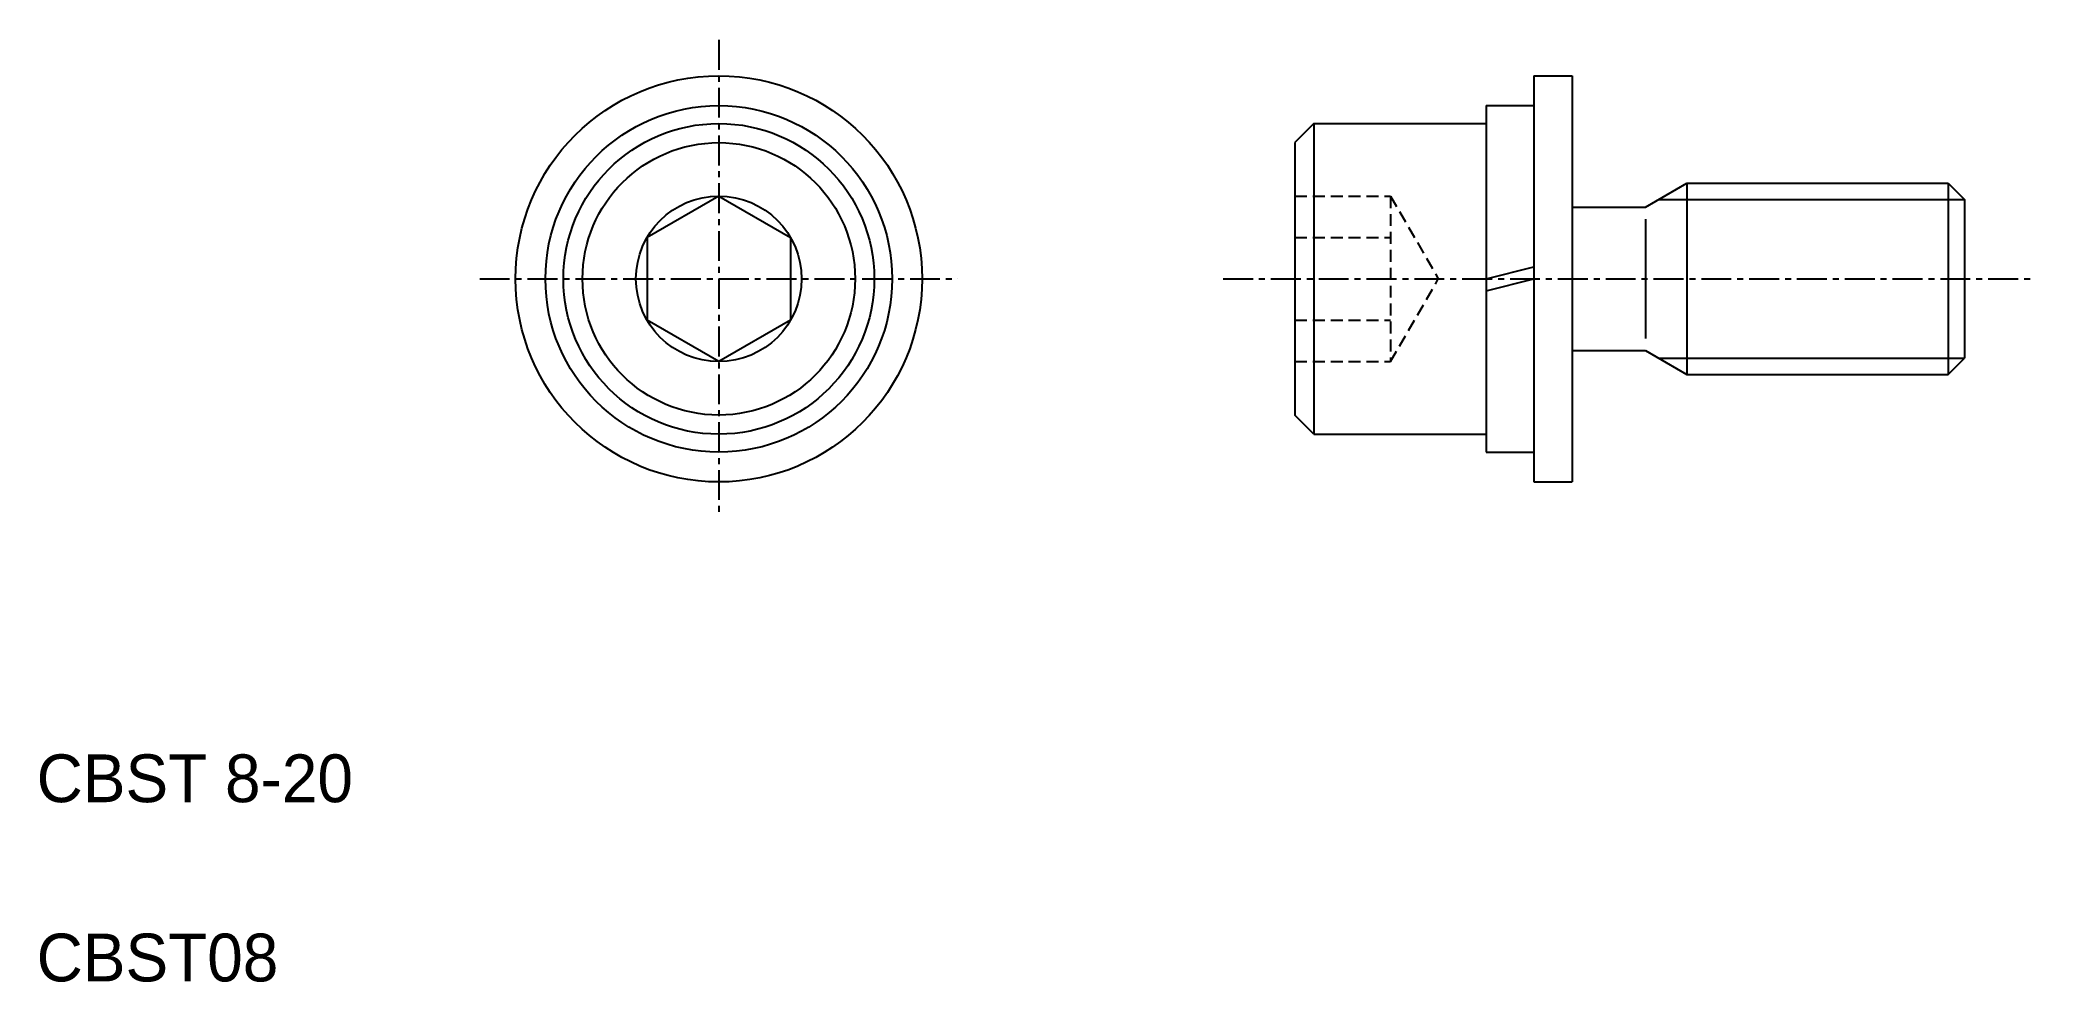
# Model space of a CAD drawing. Extents: x 5.1 to 88.6, y 5 to 44.4.
import ezdxf

# ---------------------------------------------------------------- set-up
doc = ezdxf.new("R2010")
doc.units = 0
doc.linetypes.add('CENTER', pattern=[2, 1.25, -0.25, 0.25, -0.25])
doc.linetypes.add('DASHED', pattern=[0.75, 0.5, -0.25])
doc.layers.get('0').update_dxf_attribs({"linetype": 'CONTINUOUS'})
doc.layers.add('CENTER', color=1, linetype='CENTER')

msp = doc.modelspace()

# ---------------------------------------------------------------- linework, layer by layer
at = {"color": 7, "linetype": 'CONTINUOUS'}
for p, q in [((67.621, 42.899), (67.621, 25.899)), ((67.621, 42.899), (69.221, 42.899)), ((69.221, 42.899), (69.221, 25.899)), ((65.621, 41.649), (65.621, 27.149)), ((65.621, 41.649), (67.621, 41.649)), ((58.421, 40.899), (57.621, 40.099)), ((57.621, 40.099), (57.621, 28.699)), ((58.421, 40.899), (58.421, 27.899)), ((58.421, 40.899), (65.621, 40.899)), ((33.529, 37.863), (30.529, 36.131)), ((33.529, 37.863), (36.529, 36.131)), ((72.289, 37.399), (74.021, 38.399)), ((74.021, 38.399), (84.944, 38.399)), ((74.021, 38.399), (74.021, 30.399)), ((76.765, 38.399), (76.765, 38.399)), ((79.508, 38.399), (79.508, 38.399)), ((84.944, 38.399), (84.944, 30.399)), ((84.944, 38.399), (85.621, 37.722)), ((85.621, 37.722), (85.621, 31.075)), ((69.221, 37.399), (72.289, 37.399)), ((72.289, 36.899), (72.289, 31.899)), ((30.529, 36.131), (30.529, 32.667)), ((36.529, 36.131), (36.529, 32.667)), ((65.621, 34.399), (67.621, 34.899)), ((65.621, 33.899), (67.621, 34.399)), ((33.529, 30.935), (30.529, 32.667)), ((36.529, 32.667), (33.529, 30.935)), ((69.221, 31.399), (72.289, 31.399)), ((72.289, 31.399), (74.021, 30.399)), ((84.944, 30.399), (85.621, 31.075)), ((74.021, 30.399), (84.944, 30.399)), ((58.421, 27.899), (57.621, 28.699)), ((58.421, 27.899), (65.621, 27.899)), ((65.621, 27.149), (67.621, 27.149)), ((67.621, 25.899), (69.221, 25.899))]:
    msp.add_line(p, q, dxfattribs=at)
at = {"color": 3, "linetype": 'DASHED'}
for p, q in [((57.621, 37.863), (61.621, 37.863)), ((61.621, 37.863), (63.621, 34.399)), ((61.621, 37.863), (61.621, 30.935)), ((57.621, 36.131), (61.621, 36.131)), ((61.621, 30.935), (63.621, 34.399)), ((57.621, 32.667), (61.621, 32.667)), ((57.621, 30.935), (61.621, 30.935))]:
    msp.add_line(p, q, dxfattribs=at)
at = {"color": 3, "linetype": 'CONTINUOUS'}
for p, q in [((72.849, 37.722), (85.621, 37.722)), ((72.849, 31.075), (85.621, 31.075))]:
    msp.add_line(p, q, dxfattribs=at)
at = {"color": 7, "linetype": 'CONTINUOUS'}
for radius in [8.5, 7.25, 6.5, 5.7, 3.464]:
    msp.add_circle((33.529, 34.399), radius, dxfattribs=at)
at = {"layer": 'CENTER', "color": 1, "linetype": 'CENTER'}
for p, q in [((33.529, 44.399), (33.529, 24.399)), ((23.529, 34.399), (43.529, 34.399)), ((54.621, 34.399), (88.621, 34.399))]:
    msp.add_line(p, q, dxfattribs=at)

# ---------------------------------------------------------------- texts
at = {"color": 7, "linetype": 'CONTINUOUS'}
for s, p in [('CBST 8-20', (5, 12.5)), ('CBST08', (5, 5))]:
    msp.add_text(s, height=2, dxfattribs=at).set_placement(p)

doc.saveas('drawing.dxf')
